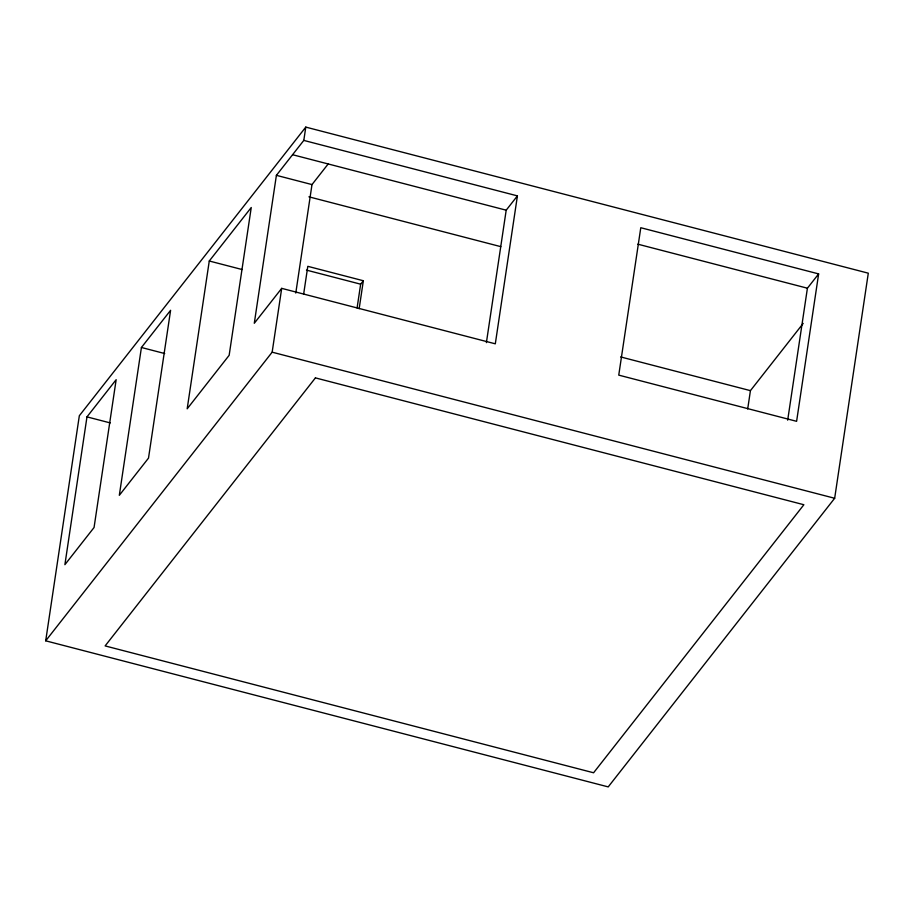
<?xml version="1.0" encoding="UTF-8"?>
<svg xmlns="http://www.w3.org/2000/svg" width="914" height="914" viewBox="0 0 914 914"><rect width="100%" height="100%" fill="white"/><g stroke="black" fill="none" stroke-linecap="round" stroke-linejoin="round"><path stroke-width="1.37" d="M45.7 640.817L79.335 415.733L305.79 127.103L868.3 273.183L834.665 498.267L608.21 786.897L45.7 640.817L272.155 352.176L281.695 288.356L495.308 343.824L517.415 195.882L303.802 140.413L276.394 175.339L254.286 323.282L281.695 288.356M86.979 416.875L64.894 564.681L94.062 527.504L116.158 379.687L86.979 416.875L110.263 422.919M141.419 347.491L119.323 495.308L148.502 458.12L170.598 310.303L141.419 347.491L164.691 353.535M209.272 261.004L187.187 408.809L229.151 355.317L251.247 207.512L209.272 261.004L242.141 269.539M303.802 140.413L305.79 127.103M295.782 293.074L311.994 184.582L328.183 163.96M303.619 294.319L307.801 266.328L363.338 280.747L359.156 308.738M357.088 307.972L360.653 284.185L363.338 280.747M486.397 342.636L506.196 210.186L517.415 195.882M747.698 408.969L750.428 390.644L803.189 323.407M787.685 420.177L807.416 288.207L818.636 273.903L640.783 227.723L618.755 375.128L796.608 421.32L818.636 273.903M637.835 244.175L807.416 288.207M292.583 154.717L506.196 210.186M276.394 175.339L311.994 184.582M308.909 196.818L500.815 246.654M306.464 270.11L360.653 284.185M620.629 356.928L750.428 390.644M272.155 352.176L834.665 498.267M315.421 377.882L105.121 645.912L593.586 772.776L803.874 504.734L315.421 377.882"/></g></svg>
